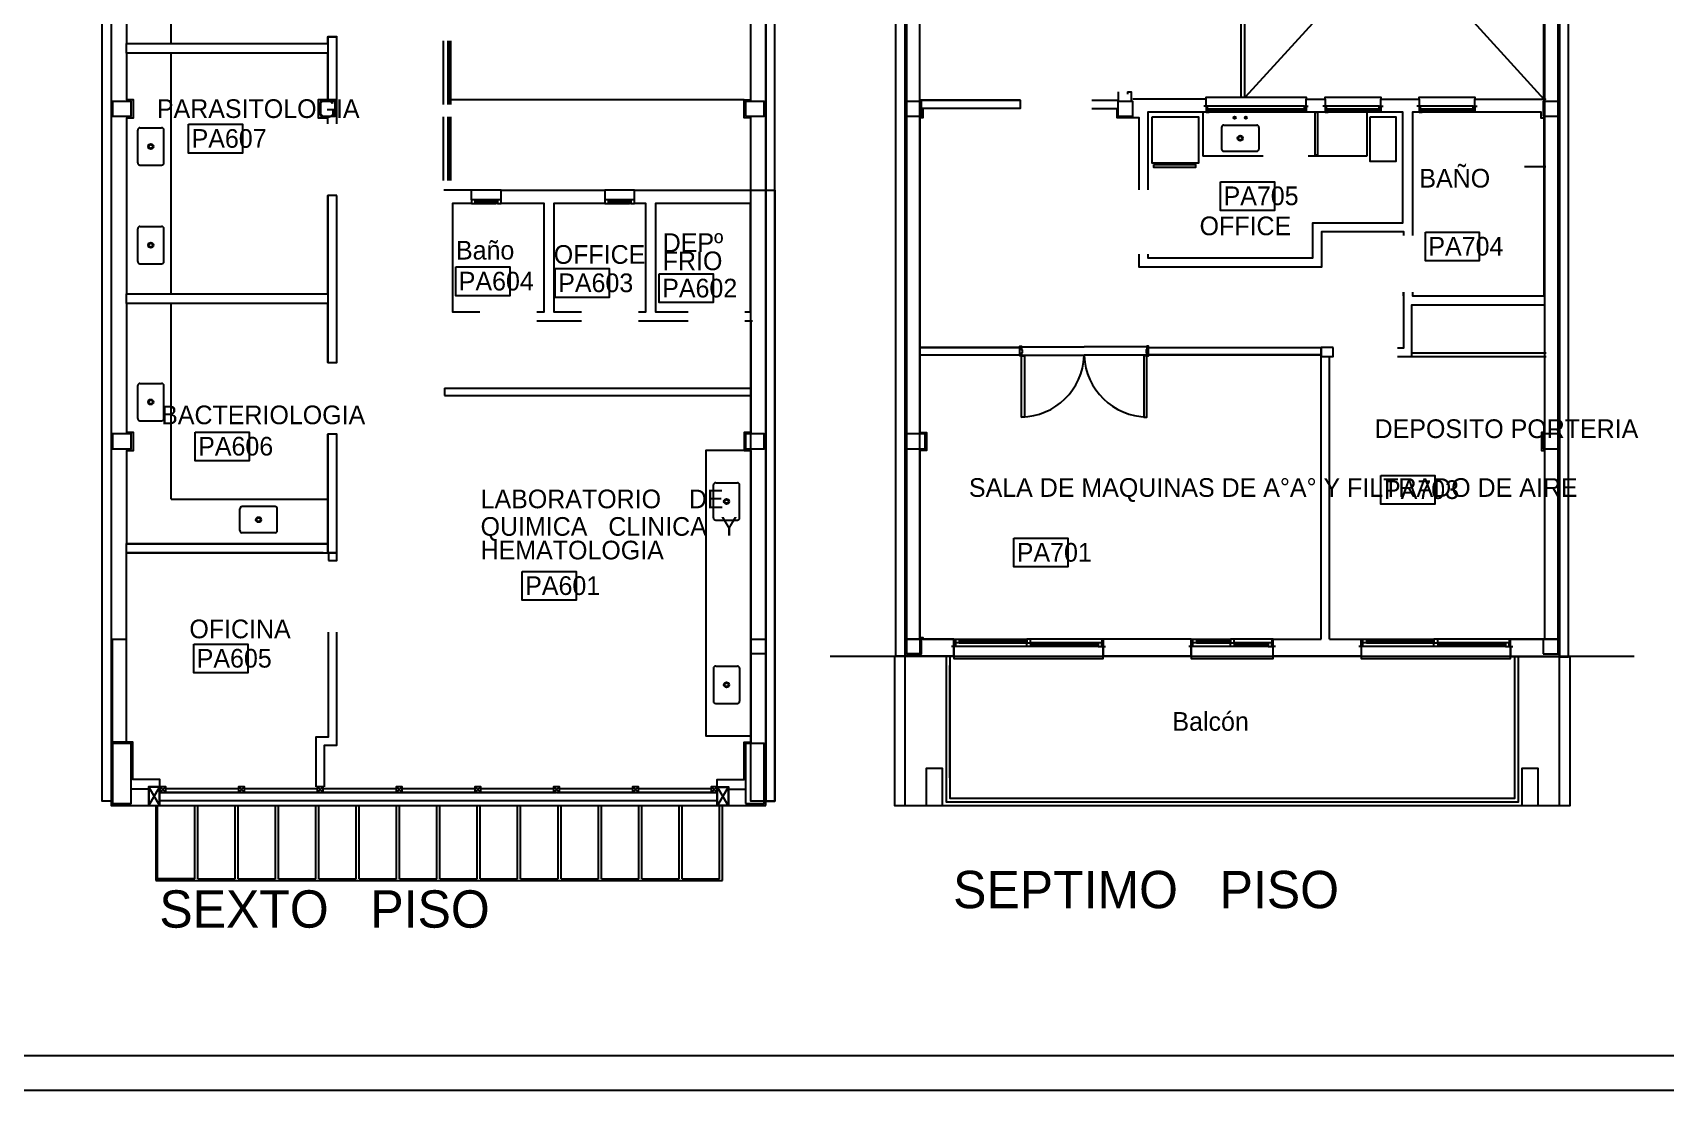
# Model space of a CAD drawing. Header units: millimetres. Extents: x 1473.7 to 1568.7, y 1808.4 to 1881.8.
# Drawn here: x 1499.69 to 1521.54, y 1808.36 to 1822.52 of the extents above; entities that cross this region are included whole.
import ezdxf

# ---------------------------------------------------------------- set-up
doc = ezdxf.new("R2010")
doc.units = ezdxf.units.MM
doc.layers.get('0').update_dxf_attribs({"linetype": 'CONTINUOUS'})
doc.layers.get('Defpoints').update_dxf_attribs({"linetype": 'CONTINUOUS'})
for name, color, linetype in [('0-OBSERVACIONES', 6, 'CONTINUOUS'), ('0000-TEXTO', 7, 'CONTINUOUS'), ('000000-TEXTO', 7, 'CONTINUOUS'), ('10-CARP-HOJA-PUER', 4, 'CONTINUOUS'), ('10-CARP-MARC', 2, 'CONTINUOUS'), ('10-CARP-SLIA', 14, 'CONTINUOUS'), ('AR - CARPINTERIA 1', 1, 'CONTINUOUS'), ('AR - CURTAIN WALL', 1, 'CONTINUOUS'), ('AR - EQUIPA FIJO', 9, 'CONTINUOUS'), ('AR - INST. SANITARIA', 2, 'CONTINUOUS'), ('AR - LADRILLO VISTO', 3, 'CONTINUOUS'), ('AR - PROYECCION 1', 2, 'CONTINUOUS'), ('AR - PROYECCION 2', 1, 'CONTINUOUS'), ('AR - REVESTIMIENTO', 21, 'CONTINUOUS'), ('AR - REVOQUE', 8, 'CONTINUOUS'), ('AR - VISTA 1', 8, 'CONTINUOUS'), ('ES - LINEA OFICIAL', 6, 'CONTINUOUS'), ('ES-COLUMNAS', 5, 'CONTINUOUS'), ('ES-TABIQUES', 5, 'CONTINUOUS'), ('ESTRUCTURA', 3, 'CONTINUOUS'), ('MURO', 7, 'CONTINUOUS'), ('Proyeccion', 1, 'CONTINUOUS'), ('TEXTO', 7, 'CONTINUOUS')]:
    doc.layers.add(name, color=color, linetype=linetype)

msp = doc.modelspace()

# ---------------------------------------------------------------- linework, layer by layer
at = {"color": 252}
for p, q in [((1514.681633, 1812.168838), (1515.181633, 1812.168838)), ((1515.221633, 1812.168838), (1515.721633, 1812.168838)), ((1515.761633, 1812.168838), (1516.261633, 1812.168838))]:
    msp.add_line(p, q, dxfattribs=at)
at = {"color": 2}
msp.add_lwpolyline([(1516.931633, 1817.81731), (1516.931633, 1818.302245)], dxfattribs=at)
for points in [[(1517.091633, 1818.302245), (1516.931633, 1818.302245), (1516.931633, 1818.182245), (1517.091633, 1818.182245)], [(1514.016633, 1814.168838), (1515.191635, 1814.168838), (1515.191635, 1814.398837), (1514.016633, 1814.398837)]]:
    msp.add_lwpolyline(points, close=True, dxfattribs=at)
at = {"linetype": 'CONTINUOUS'}
msp.add_lwpolyline([(1511.581635, 1814.378837), (1511.581635, 1814.398837), (1511.541633, 1814.398837)], dxfattribs=at)
at = {"layer": '0-OBSERVACIONES'}
for points in [[(1519.921635, 1814.398837), (1520.101633, 1814.398837), (1520.101633, 1837.728838), (1519.921635, 1837.728838)], [(1511.381635, 1814.398837), (1511.561633, 1814.398837), (1511.561633, 1825.983771), (1511.381635, 1825.983771)], [(1503.639942, 1822.24124), (1500.944942, 1822.24124), (1500.944942, 1822.37124), (1503.639942, 1822.37124)], [(1503.639942, 1821.621385), (1503.759942, 1821.621385), (1503.759942, 1822.46124), (1503.639942, 1822.46124)], [(1511.561633, 1821.611385), (1512.904802, 1821.611385), (1512.904802, 1821.501385), (1511.561633, 1821.501385)], [(1509.619942, 1812.228837), (1509.299942, 1812.228837), (1509.299942, 1820.408838), (1509.619942, 1820.408838)], [(1503.759942, 1820.336385), (1503.639942, 1820.336385), (1503.639942, 1818.10124), (1503.759942, 1818.10124)], [(1500.944942, 1819.02124), (1503.639942, 1819.02124), (1503.639942, 1818.89124), (1500.944942, 1818.89124)], [(1512.900792, 1818.302245), (1511.561633, 1818.302245), (1511.561633, 1818.202245), (1512.900792, 1818.202245)], [(1514.620792, 1818.302245), (1516.931633, 1818.302245), (1516.931633, 1818.202245), (1514.620792, 1818.202245)], [(1503.639942, 1815.55124), (1503.759942, 1815.55124), (1503.759942, 1817.14124), (1503.639942, 1817.14124)], [(1500.939942, 1815.55124), (1503.639942, 1815.55124), (1503.639942, 1815.67124), (1500.939942, 1815.67124)], [(1503.649942, 1815.45124), (1503.759942, 1815.45124), (1503.759942, 1815.552617), (1503.649942, 1815.552617)], [(1500.760077, 1814.399196), (1500.939942, 1814.399196), (1500.939942, 1813.018837), (1500.760077, 1813.018837)], [(1511.561633, 1814.168837), (1512.016633, 1814.168837), (1512.016633, 1814.398837), (1511.561633, 1814.398837)], [(1519.466636, 1814.398837), (1520.121633, 1814.398837), (1520.121633, 1814.161449), (1519.466636, 1814.161449)], [(1511.361633, 1814.168837), (1511.561633, 1814.168837), (1511.561633, 1814.198837), (1511.361633, 1814.198837)]]:
    msp.add_lwpolyline(points, close=True, dxfattribs=at)
for points in [[(1503.629942, 1822.46124), (1503.769942, 1822.46124)], [(1509.219126, 1820.408838), (1509.619942, 1820.408838)], [(1511.561633, 1818.302245), (1512.920792, 1818.302245)], [(1511.561633, 1818.202245), (1512.920792, 1818.202245)], [(1512.900792, 1818.200443), (1512.900792, 1818.320443)], [(1514.600792, 1818.302245), (1516.931633, 1818.302245)], [(1514.600792, 1818.202245), (1516.931633, 1818.202245)], [(1514.620792, 1818.190443), (1514.620792, 1818.302245)]]:
    msp.add_lwpolyline(points, dxfattribs=at)
at = {"layer": '10-CARP-HOJA-PUER', "linetype": 'CONTINUOUS'}
for points in [[(1514.491633, 1819.552585), (1514.491633, 1819.382585), (1516.941633, 1819.382585), (1516.941633, 1819.852245), (1518.033754, 1819.852245), (1518.033754, 1819.802245)], [(1512.920792, 1818.190443), (1512.960792, 1818.190443), (1512.960792, 1817.370443), (1512.920792, 1817.370443), (1512.920792, 1818.190443)], [(1514.600792, 1818.190443), (1514.560792, 1818.190443), (1514.560792, 1817.370443), (1514.600792, 1817.370443), (1514.600792, 1818.190443)]]:
    msp.add_lwpolyline(points, dxfattribs=at)
at = {"layer": '10-CARP-MARC', "linetype": 'CONTINUOUS'}
for points in [[(1512.900792, 1818.310443), (1512.900792, 1818.320443), (1512.920792, 1818.320443), (1512.920792, 1818.270443), (1512.930792, 1818.270443), (1512.930792, 1818.230443), (1512.920792, 1818.230443), (1512.920792, 1818.190443), (1512.900792, 1818.190443), (1512.900792, 1818.200443)], [(1514.620792, 1818.310443), (1514.620792, 1818.320443), (1514.600792, 1818.320443), (1514.600792, 1818.270443), (1514.590792, 1818.270443), (1514.590792, 1818.230443), (1514.600792, 1818.230443), (1514.600792, 1818.190443), (1514.620792, 1818.190443), (1514.620792, 1818.200443)]]:
    msp.add_lwpolyline(points, dxfattribs=at)
at = {"layer": '10-CARP-SLIA', "linetype": 'CONTINUOUS'}
for p, q in [((1512.900792, 1818.310443), (1513.760792, 1818.310443)), ((1512.900792, 1818.200443), (1513.760792, 1818.200443)), ((1514.620792, 1818.310443), (1513.760792, 1818.310443)), ((1514.620792, 1818.200443), (1513.760792, 1818.200443))]:
    msp.add_line(p, q, dxfattribs=at)
for centre, start, end in [((1512.906226, 1818.225608), 270.97581, 357.643635), ((1514.615357, 1818.225608), 182.356365, 269.02419)]:
    msp.add_arc(centre, 0.855289, start, end, dxfattribs=at)
at = {"layer": 'AR - CARPINTERIA 1', "linetype": 'CONTINUOUS'}
for points in [[(1515.392995, 1821.451385), (1515.412995, 1821.451385), (1515.412995, 1821.531385), (1515.392995, 1821.531385)], [(1515.412995, 1821.451385), (1515.432995, 1821.451385), (1515.432995, 1821.491385), (1515.412995, 1821.491385)], [(1516.709568, 1821.451385), (1516.689568, 1821.451385), (1516.689568, 1821.491385), (1516.709568, 1821.491385)], [(1516.729568, 1821.451385), (1516.709568, 1821.451385), (1516.709568, 1821.531385), (1516.729568, 1821.531385)], [(1516.984519, 1821.451385), (1517.004519, 1821.451385), (1517.004519, 1821.531385), (1516.984519, 1821.531385)], [(1517.004519, 1821.451385), (1517.024519, 1821.451385), (1517.024519, 1821.491385), (1517.004519, 1821.491385)], [(1517.709814, 1821.451385), (1517.689814, 1821.451385), (1517.689814, 1821.491385), (1517.709814, 1821.491385)], [(1517.729814, 1821.451385), (1517.709814, 1821.451385), (1517.709814, 1821.531385), (1517.729814, 1821.531385)], [(1518.242215, 1821.451385), (1518.262215, 1821.451385), (1518.262215, 1821.531385), (1518.242215, 1821.531385)], [(1518.262215, 1821.451385), (1518.282215, 1821.451385), (1518.282215, 1821.491385), (1518.262215, 1821.491385)], [(1518.96751, 1821.451385), (1518.94751, 1821.451385), (1518.94751, 1821.491385), (1518.96751, 1821.491385)], [(1518.98751, 1821.451385), (1518.96751, 1821.451385), (1518.96751, 1821.531385), (1518.98751, 1821.531385)], [(1505.559942, 1820.228838), (1505.609942, 1820.228838), (1505.609942, 1820.278838), (1505.559942, 1820.278838)], [(1505.609942, 1820.228838), (1505.629942, 1820.228838), (1505.629942, 1820.268838), (1505.609942, 1820.268838)], [(1505.909942, 1820.228838), (1505.889942, 1820.228838), (1505.889942, 1820.268838), (1505.909942, 1820.268838)], [(1505.909942, 1820.228838), (1505.959942, 1820.228838), (1505.959942, 1820.278838), (1505.909942, 1820.278838)], [(1507.344942, 1820.228838), (1507.394942, 1820.228838), (1507.394942, 1820.278838), (1507.344942, 1820.278838)], [(1507.394942, 1820.228838), (1507.414942, 1820.228838), (1507.414942, 1820.268838), (1507.394942, 1820.268838)], [(1507.694942, 1820.228838), (1507.674942, 1820.228838), (1507.674942, 1820.268838), (1507.694942, 1820.268838)], [(1507.694942, 1820.228838), (1507.744942, 1820.228838), (1507.744942, 1820.278838), (1507.694942, 1820.278838)], [(1512.016633, 1814.398837), (1512.036633, 1814.398837), (1512.036633, 1814.298837), (1512.016633, 1814.298837)], [(1512.036633, 1814.398837), (1512.086633, 1814.398837), (1512.086633, 1814.348837), (1512.036633, 1814.348837)], [(1513.041633, 1814.398837), (1512.991633, 1814.398837), (1512.991633, 1814.348837), (1513.041633, 1814.348837)], [(1512.991633, 1814.348837), (1513.041633, 1814.348837), (1513.041633, 1814.298837), (1512.991633, 1814.298837)], [(1513.996633, 1814.348837), (1513.946633, 1814.348837), (1513.946633, 1814.298837), (1513.996633, 1814.298837)], [(1514.016633, 1814.398837), (1513.996633, 1814.398837), (1513.996633, 1814.298837), (1514.016633, 1814.298837)], [(1515.191635, 1814.398837), (1515.211635, 1814.398837), (1515.211635, 1814.298837), (1515.191635, 1814.298837)], [(1515.211635, 1814.398837), (1515.261635, 1814.398837), (1515.261635, 1814.348837), (1515.211635, 1814.348837)], [(1515.766635, 1814.398837), (1515.716635, 1814.398837), (1515.716635, 1814.348837), (1515.766635, 1814.348837)], [(1515.716635, 1814.348837), (1515.766635, 1814.348837), (1515.766635, 1814.298837), (1515.716635, 1814.298837)], [(1516.271635, 1814.348837), (1516.221635, 1814.348837), (1516.221635, 1814.298837), (1516.271635, 1814.298837)], [(1516.291635, 1814.398837), (1516.271635, 1814.398837), (1516.271635, 1814.298837), (1516.291635, 1814.298837)], [(1517.466636, 1814.398837), (1517.486636, 1814.398837), (1517.486636, 1814.298837), (1517.466636, 1814.298837)], [(1517.486636, 1814.398837), (1517.536636, 1814.398837), (1517.536636, 1814.348837), (1517.486636, 1814.348837)], [(1518.491636, 1814.398837), (1518.441636, 1814.398837), (1518.441636, 1814.348837), (1518.491636, 1814.348837)], [(1518.441636, 1814.348837), (1518.491636, 1814.348837), (1518.491636, 1814.298837), (1518.441636, 1814.298837)], [(1519.446636, 1814.348837), (1519.396636, 1814.348837), (1519.396636, 1814.298837), (1519.446636, 1814.298837)], [(1519.466636, 1814.398837), (1519.446636, 1814.398837), (1519.446636, 1814.298837), (1519.466636, 1814.298837)]]:
    msp.add_lwpolyline(points, close=True, dxfattribs=at)
for points in [[(1516.709568, 1821.531385), (1515.412995, 1821.531385)], [(1516.689568, 1821.491385), (1515.432995, 1821.491385)], [(1516.689568, 1821.471385), (1515.432995, 1821.471385)], [(1516.689568, 1821.451385), (1515.432995, 1821.451385)], [(1517.709814, 1821.531385), (1517.004519, 1821.531385)], [(1517.689814, 1821.491385), (1517.024519, 1821.491385)], [(1517.689814, 1821.471385), (1517.024519, 1821.471385)], [(1517.689814, 1821.451385), (1517.024519, 1821.451385)], [(1518.96751, 1821.531385), (1518.262215, 1821.531385)], [(1518.94751, 1821.491385), (1518.282215, 1821.491385)], [(1518.94751, 1821.471385), (1518.282215, 1821.471385)], [(1518.94751, 1821.451385), (1518.282215, 1821.451385)], [(1505.909942, 1820.278838), (1505.609942, 1820.278838)], [(1505.629942, 1820.268838), (1505.889942, 1820.268838)], [(1505.629942, 1820.248838), (1505.889942, 1820.248838)], [(1505.629942, 1820.228838), (1505.889942, 1820.228838)], [(1507.694942, 1820.278838), (1507.394942, 1820.278838)], [(1507.414942, 1820.268838), (1507.674942, 1820.268838)], [(1507.414942, 1820.248838), (1507.674942, 1820.248838)], [(1507.414942, 1820.228838), (1507.674942, 1820.228838)], [(1518.143754, 1818.232245), (1519.941633, 1818.232245)], [(1518.143754, 1818.182245), (1519.941633, 1818.182245)], [(1512.991633, 1814.298837), (1512.036633, 1814.298837)], [(1512.086633, 1814.398837), (1512.991633, 1814.398837)], [(1512.086633, 1814.373837), (1512.991633, 1814.373837)], [(1512.086633, 1814.348837), (1512.991633, 1814.348837)], [(1513.996633, 1814.398837), (1513.041633, 1814.398837)], [(1513.946633, 1814.348837), (1513.041633, 1814.348837)], [(1513.946633, 1814.323837), (1513.041633, 1814.323837)], [(1513.946633, 1814.298837), (1513.041633, 1814.298837)], [(1515.716635, 1814.298837), (1515.211635, 1814.298837)], [(1515.261635, 1814.398837), (1515.716635, 1814.398837)], [(1515.261635, 1814.373837), (1515.716635, 1814.373837)], [(1515.261635, 1814.348837), (1515.716635, 1814.348837)], [(1516.271635, 1814.398837), (1515.766635, 1814.398837)], [(1516.221635, 1814.348837), (1515.766635, 1814.348837)], [(1516.221635, 1814.323837), (1515.766635, 1814.323837)], [(1516.221635, 1814.298837), (1515.766635, 1814.298837)], [(1518.441636, 1814.298837), (1517.486636, 1814.298837)], [(1517.536636, 1814.398837), (1518.441636, 1814.398837)], [(1517.536636, 1814.373837), (1518.441636, 1814.373837)], [(1517.536636, 1814.348837), (1518.441636, 1814.348837)], [(1519.446636, 1814.398837), (1518.491636, 1814.398837)], [(1519.396636, 1814.348837), (1518.491636, 1814.348837)], [(1519.396636, 1814.323837), (1518.491636, 1814.323837)], [(1519.396636, 1814.298837), (1518.491636, 1814.298837)]]:
    msp.add_lwpolyline(points, dxfattribs=at)
at = {"layer": 'AR - CURTAIN WALL'}
for points in [[(1505.180893, 1822.407936), (1505.180893, 1821.552812)], [(1505.244053, 1822.407936), (1505.244053, 1821.552812)], [(1505.248124, 1822.407936), (1505.248124, 1821.552812)], [(1505.256019, 1822.407936), (1505.256019, 1821.552812)], [(1505.26009, 1822.407936), (1505.26009, 1821.552812)], [(1505.279828, 1822.407936), (1505.279828, 1821.552812)], [(1505.180893, 1821.389983), (1505.180893, 1820.534859)], [(1505.244053, 1821.389983), (1505.244053, 1820.534859)], [(1505.248124, 1821.389983), (1505.248124, 1820.534859)], [(1505.256019, 1821.389983), (1505.256019, 1820.534859)], [(1505.26009, 1821.389983), (1505.26009, 1820.534859)], [(1505.279828, 1821.389983), (1505.279828, 1820.534859)], [(1501.243941, 1812.172837), (1501.385941, 1812.414837)], [(1501.243941, 1812.414837), (1501.385941, 1812.172837)], [(1501.469942, 1812.348837), (1501.389942, 1812.418837)], [(1501.389942, 1812.348837), (1501.469942, 1812.418837)], [(1502.479228, 1812.348837), (1502.479228, 1812.338837), (1501.399941, 1812.338837), (1501.399941, 1812.348837)], [(1501.399941, 1812.348837), (1508.839941, 1812.348837)], [(1501.469942, 1812.398837), (1502.444228, 1812.398837)], [(1502.524228, 1812.348837), (1502.444228, 1812.418837)], [(1502.444228, 1812.348837), (1502.524228, 1812.418837)], [(1503.533513, 1812.338837), (1502.489228, 1812.338837), (1502.489228, 1812.348837)], [(1502.524228, 1812.398837), (1503.498513, 1812.398837)], [(1503.578513, 1812.348837), (1503.498513, 1812.418837)], [(1503.498513, 1812.348837), (1503.578513, 1812.418837)], [(1503.533513, 1812.348837), (1503.533513, 1812.338837)], [(1504.587799, 1812.338837), (1503.543513, 1812.338837), (1503.543513, 1812.348837)], [(1503.578513, 1812.398837), (1504.552799, 1812.398837)], [(1504.632799, 1812.348837), (1504.552799, 1812.418837)], [(1504.552799, 1812.348837), (1504.632799, 1812.418837)], [(1504.587799, 1812.348837), (1504.587799, 1812.338837)], [(1505.642084, 1812.338837), (1504.597799, 1812.338837), (1504.597799, 1812.348837)], [(1504.632799, 1812.398837), (1505.607084, 1812.398837)], [(1505.687084, 1812.348837), (1505.607084, 1812.418837)], [(1505.607084, 1812.348837), (1505.687084, 1812.418837)], [(1505.642084, 1812.348837), (1505.642084, 1812.338837)], [(1506.69637, 1812.338837), (1505.652084, 1812.338837), (1505.652084, 1812.348837)], [(1505.687084, 1812.398837), (1506.66137, 1812.398837)], [(1506.74137, 1812.348837), (1506.66137, 1812.418837)], [(1506.66137, 1812.348837), (1506.74137, 1812.418837)], [(1506.69637, 1812.348837), (1506.69637, 1812.338837)], [(1507.750656, 1812.338837), (1506.70637, 1812.338837), (1506.70637, 1812.348837)], [(1506.74137, 1812.398837), (1507.715656, 1812.398837)], [(1507.795656, 1812.348837), (1507.715656, 1812.418837)], [(1507.715656, 1812.348837), (1507.795656, 1812.418837)], [(1507.750656, 1812.348837), (1507.750656, 1812.338837)], [(1508.839941, 1812.348837), (1508.839941, 1812.338837), (1507.760656, 1812.338837), (1507.760656, 1812.348837)], [(1507.795656, 1812.398837), (1508.769941, 1812.398837)], [(1508.849941, 1812.348837), (1508.769941, 1812.418837)], [(1508.769941, 1812.348837), (1508.849941, 1812.418837)], [(1508.995941, 1812.172837), (1508.853941, 1812.414837)], [(1508.995941, 1812.414837), (1508.853941, 1812.172837)], [(1501.389941, 1812.238837), (1508.849941, 1812.238837)]]:
    msp.add_lwpolyline(points, dxfattribs=at)
for points in [[(1501.239941, 1812.168837), (1501.389941, 1812.168837), (1501.389941, 1812.418837), (1501.239941, 1812.418837)], [(1501.243941, 1812.172837), (1501.385941, 1812.172837), (1501.385941, 1812.414837), (1501.243941, 1812.414837)], [(1501.389942, 1812.348837), (1501.469942, 1812.348837), (1501.469942, 1812.418837), (1501.389942, 1812.418837)], [(1502.444228, 1812.348837), (1502.524228, 1812.348837), (1502.524228, 1812.418837), (1502.444228, 1812.418837)], [(1503.498513, 1812.348837), (1503.578513, 1812.348837), (1503.578513, 1812.418837), (1503.498513, 1812.418837)], [(1504.552799, 1812.348837), (1504.632799, 1812.348837), (1504.632799, 1812.418837), (1504.552799, 1812.418837)], [(1505.607084, 1812.348837), (1505.687084, 1812.348837), (1505.687084, 1812.418837), (1505.607084, 1812.418837)], [(1506.66137, 1812.348837), (1506.74137, 1812.348837), (1506.74137, 1812.418837), (1506.66137, 1812.418837)], [(1507.715656, 1812.348837), (1507.795656, 1812.348837), (1507.795656, 1812.418837), (1507.715656, 1812.418837)], [(1508.769941, 1812.348837), (1508.849941, 1812.348837), (1508.849941, 1812.418837), (1508.769941, 1812.418837)], [(1508.999941, 1812.168837), (1508.849941, 1812.168837), (1508.849941, 1812.418837), (1508.999941, 1812.418837)], [(1508.995941, 1812.172837), (1508.853941, 1812.172837), (1508.853941, 1812.414837), (1508.995941, 1812.414837)]]:
    msp.add_lwpolyline(points, close=True, dxfattribs=at)
at = {"layer": 'AR - EQUIPA FIJO'}
for p, q in [((1515.347206, 1821.463133), (1515.347206, 1820.864545)), ((1517.540961, 1821.467507), (1517.540961, 1820.864545)), ((1515.59918, 1821.248152), (1515.59918, 1820.958152)), ((1515.62918, 1821.278152), (1516.06918, 1821.278152)), ((1516.09918, 1821.248152), (1516.09918, 1820.958152)), ((1516.15575, 1820.864545), (1515.347206, 1820.864545)), ((1515.62918, 1820.928152), (1516.06918, 1820.928152)), ((1517.540961, 1820.864545), (1516.75575, 1820.864545))]:
    msp.add_line(p, q, dxfattribs=at)
for points in [[(1516.853226, 1821.451385), (1516.881304, 1821.451385), (1516.881304, 1820.876454), (1516.853226, 1820.876454)], [(1514.670377, 1821.386996), (1515.288386, 1821.386996), (1515.288386, 1820.769672), (1514.670377, 1820.769672)], [(1517.588775, 1821.386996), (1517.932121, 1821.386996), (1517.932121, 1820.792535), (1517.588775, 1820.792535)], [(1514.694776, 1820.750192), (1515.250875, 1820.750192), (1515.250875, 1820.710826), (1514.694776, 1820.710826)]]:
    msp.add_lwpolyline(points, close=True, dxfattribs=at)
at = {"layer": 'AR - EQUIPA FIJO', "color": 30}
for centre, radius in [((1515.77418, 1821.378253), 0.015), ((1515.92418, 1821.378253), 0.015), ((1515.84918, 1821.103152), 0.035), ((1515.84918, 1821.103152), 0.025)]:
    msp.add_circle(centre, radius, dxfattribs=at)
at = {"layer": 'AR - EQUIPA FIJO'}
for centre, start, end in [((1515.62918, 1821.248152), 90, 180), ((1516.06918, 1821.248152), 0, 90), ((1515.62918, 1820.958152), 180, 270), ((1516.06918, 1820.958152), 270, 0)]:
    msp.add_arc(centre, 0.03, start, end, dxfattribs=at)
at = {"layer": 'AR - INST. SANITARIA', "color": 2}
for p, q in [((1501.125567, 1821.242122), (1501.415567, 1821.242122)), ((1501.095567, 1820.772122), (1501.095567, 1821.212122)), ((1501.445567, 1820.772122), (1501.445567, 1821.212122)), ((1501.125567, 1820.742122), (1501.415567, 1820.742122)), ((1501.125567, 1819.92124), (1501.415567, 1819.92124)), ((1501.095567, 1819.45124), (1501.095567, 1819.89124)), ((1501.445567, 1819.45124), (1501.445567, 1819.89124)), ((1501.125567, 1819.42124), (1501.415567, 1819.42124)), ((1501.095567, 1817.351375), (1501.095567, 1817.791375)), ((1501.125567, 1817.821375), (1501.415567, 1817.821375)), ((1501.445567, 1817.351375), (1501.445567, 1817.791375)), ((1501.125567, 1817.321375), (1501.415567, 1817.321375)), ((1502.46273, 1815.85124), (1502.46273, 1816.14124)), ((1502.93273, 1816.17124), (1502.49273, 1816.17124)), ((1502.96273, 1815.85124), (1502.96273, 1816.14124)), ((1502.93273, 1815.82124), (1502.49273, 1815.82124))]:
    msp.add_line(p, q, dxfattribs=at)
at = {"layer": 'AR - INST. SANITARIA'}
for p, q in [((1508.799942, 1816.021068), (1508.799942, 1816.461068)), ((1508.829942, 1816.491068), (1509.119942, 1816.491068)), ((1509.149942, 1816.021068), (1509.149942, 1816.461068)), ((1508.829942, 1815.991068), (1509.119942, 1815.991068)), ((1508.829942, 1814.037031), (1509.119942, 1814.037031)), ((1508.799942, 1814.007031), (1508.799942, 1813.567031)), ((1509.149942, 1814.007031), (1509.149942, 1813.567031)), ((1508.829942, 1813.537031), (1509.119942, 1813.537031))]:
    msp.add_line(p, q, dxfattribs=at)
at = {"layer": 'AR - INST. SANITARIA', "color": 2}
for points in [[(1501.544942, 1822.37124), (1501.544942, 1824.433771)], [(1501.544942, 1819.02124), (1501.544942, 1822.24124)], [(1501.544942, 1816.27124), (1501.544942, 1818.89124)], [(1501.544942, 1816.27124), (1503.639942, 1816.27124)]]:
    msp.add_lwpolyline(points, dxfattribs=at)
at = {"layer": 'AR - INST. SANITARIA', "linetype": 'CONTINUOUS'}
msp.add_lwpolyline([(1519.653754, 1820.726385), (1519.936633, 1820.726385)], dxfattribs=at)
at = {"layer": 'AR - INST. SANITARIA'}
msp.add_lwpolyline([(1509.299942, 1816.923838), (1508.699942, 1816.923838), (1508.699942, 1813.104261), (1509.299942, 1813.104261)], dxfattribs=at)
at = {"layer": 'AR - INST. SANITARIA', "color": 2}
for centre, radius in [((1501.270567, 1820.992122), 0.035), ((1501.270567, 1820.992122), 0.025), ((1501.270567, 1819.67124), 0.035), ((1501.270567, 1819.67124), 0.025), ((1501.270567, 1817.571375), 0.035), ((1501.270567, 1817.571375), 0.025), ((1502.71273, 1815.99624), 0.035), ((1502.71273, 1815.99624), 0.025)]:
    msp.add_circle(centre, radius, dxfattribs=at)
at = {"layer": 'AR - INST. SANITARIA'}
for centre, radius in [((1508.974942, 1816.241068), 0.035), ((1508.974942, 1816.241068), 0.025), ((1508.974942, 1813.787031), 0.035), ((1508.974942, 1813.787031), 0.025)]:
    msp.add_circle(centre, radius, dxfattribs=at)
at = {"layer": 'AR - INST. SANITARIA', "color": 2}
for centre, start, end in [((1501.125567, 1821.212122), 90, 180), ((1501.415567, 1821.212122), 0, 90), ((1501.125567, 1820.772122), 180, 270), ((1501.415567, 1820.772122), 270, 0), ((1501.125567, 1819.89124), 90, 180), ((1501.415567, 1819.89124), 0, 90), ((1501.125567, 1819.45124), 180, 270), ((1501.415567, 1819.45124), 270, 0), ((1501.125567, 1817.791375), 90, 180), ((1501.415567, 1817.791375), 0, 90), ((1501.125567, 1817.351375), 180, 270), ((1501.415567, 1817.351375), 270, 0), ((1502.49273, 1816.14124), 90, 180), ((1502.93273, 1816.14124), 0, 90), ((1502.49273, 1815.85124), 180, 270), ((1502.93273, 1815.85124), 270, 0)]:
    msp.add_arc(centre, 0.03, start, end, dxfattribs=at)
at = {"layer": 'AR - INST. SANITARIA'}
for centre, start, end in [((1508.829942, 1816.461068), 90, 180), ((1509.119942, 1816.461068), 0, 90), ((1508.829942, 1816.021068), 180, 270), ((1509.119942, 1816.021068), 270, 0), ((1508.829942, 1814.007031), 90, 180), ((1509.119942, 1814.007031), 0, 90), ((1508.829942, 1813.567031), 180, 270), ((1509.119942, 1813.567031), 270, 0)]:
    msp.add_arc(centre, 0.03, start, end, dxfattribs=at)
at = {"layer": 'AR - LADRILLO VISTO', "linetype": 'CONTINUOUS'}
for points in [[(1500.969942, 1838.438838), (1500.739942, 1838.438838), (1500.739942, 1812.228837), (1500.739942, 1812.228837), (1500.739942, 1812.228837), (1500.619942, 1812.228837), (1500.619942, 1838.498838), (1501.029942, 1838.498838), (1501.029942, 1838.298838), (1500.969942, 1838.298838), (1500.969942, 1838.438838)], [(1509.499942, 1838.438838), (1509.499942, 1812.228837), (1509.499942, 1812.228837), (1509.499942, 1812.228837), (1509.619942, 1812.228837), (1509.619942, 1838.498838), (1509.159942, 1838.498838), (1509.159942, 1838.318836), (1509.219942, 1838.318836), (1509.219942, 1838.438838), (1509.499942, 1838.438838)], [(1511.591633, 1838.438838), (1511.361633, 1838.438838), (1511.361633, 1814.168838), (1511.361633, 1814.168838), (1511.361633, 1814.168838), (1511.241633, 1814.168838), (1511.241633, 1838.498838), (1511.651633, 1838.498838), (1511.651633, 1838.298838), (1511.591633, 1838.298838), (1511.591633, 1838.438838)], [(1520.121633, 1838.438838), (1520.121633, 1814.161449), (1520.121633, 1814.161449), (1520.121633, 1814.161449), (1520.241633, 1814.161449), (1520.241633, 1838.498838), (1519.781633, 1838.498838), (1519.781633, 1838.318836), (1519.841633, 1838.318836), (1519.841633, 1838.438838), (1520.121633, 1838.438838)]]:
    msp.add_lwpolyline(points, dxfattribs=at)
at = {"layer": 'AR - PROYECCION 1'}
msp.add_lwpolyline([(1509.209942, 1821.616385), (1505.280051, 1821.616385)], dxfattribs=at)
at = {"layer": 'AR - PROYECCION 2'}
for p, q in [((1511.961633, 1814.04288), (1511.961633, 1812.54288)), ((1511.961633, 1812.54288), (1511.961633, 1814.04288)), ((1501.339942, 1812.168838), (1501.339942, 1811.168838)), ((1501.359942, 1811.168838), (1501.359942, 1812.168838)), ((1501.859942, 1811.188838), (1501.859942, 1812.168838)), ((1501.899942, 1811.188838), (1501.899942, 1812.168838)), ((1502.399942, 1811.188838), (1502.399942, 1812.168838)), ((1502.439942, 1811.188838), (1502.439942, 1812.168838)), ((1502.939942, 1811.188838), (1502.939942, 1812.168838)), ((1502.979942, 1811.188838), (1502.979942, 1812.168838)), ((1503.479942, 1811.188838), (1503.479942, 1812.168838)), ((1503.519942, 1811.188838), (1503.519942, 1812.168838)), ((1504.019942, 1811.188838), (1504.019942, 1812.168838)), ((1504.019942, 1811.188838), (1504.019942, 1812.168838)), ((1504.059942, 1811.188838), (1504.059942, 1812.168838)), ((1504.059942, 1811.188838), (1504.059942, 1812.168838)), ((1504.559942, 1811.188838), (1504.559942, 1812.168838)), ((1504.559942, 1811.188838), (1504.559942, 1812.168838)), ((1504.599942, 1811.188838), (1504.599942, 1812.168838)), ((1505.099942, 1811.188838), (1505.099942, 1812.168838)), ((1505.139942, 1811.188838), (1505.139942, 1812.168838)), ((1505.639942, 1811.188838), (1505.639942, 1812.168838)), ((1505.639942, 1811.188838), (1505.639942, 1812.168838)), ((1505.679942, 1811.188838), (1505.679942, 1812.168838)), ((1505.679942, 1811.188838), (1505.679942, 1812.168838)), ((1506.179942, 1811.188838), (1506.179942, 1812.168838)), ((1506.179942, 1811.188838), (1506.179942, 1812.168838)), ((1506.219942, 1811.188838), (1506.219942, 1812.168838)), ((1506.219942, 1811.188838), (1506.219942, 1812.168838)), ((1506.719942, 1811.188838), (1506.719942, 1812.168838)), ((1506.759942, 1811.188838), (1506.759942, 1812.168838)), ((1507.259942, 1811.188838), (1507.259942, 1812.168838)), ((1507.299942, 1811.188838), (1507.299942, 1812.168838)), ((1507.299942, 1811.188838), (1507.299942, 1812.168838)), ((1507.799942, 1811.188838), (1507.799942, 1812.168838)), ((1507.799942, 1811.188838), (1507.799942, 1812.168838)), ((1507.839942, 1811.188838), (1507.839942, 1812.168838)), ((1507.839942, 1811.188838), (1507.839942, 1812.168838)), ((1507.839942, 1811.188838), (1507.839942, 1812.168838)), ((1508.339942, 1811.188838), (1508.339942, 1812.168838)), ((1508.339942, 1811.188838), (1508.339942, 1812.168838)), ((1508.379942, 1811.188838), (1508.379942, 1812.168838)), ((1508.379942, 1811.188838), (1508.379942, 1812.168838)), ((1508.879942, 1811.188838), (1508.879942, 1812.168838)), ((1508.919942, 1811.168838), (1508.919942, 1812.168838)), ((1501.859942, 1811.188838), (1501.339942, 1811.188838)), ((1501.899942, 1811.188838), (1502.399942, 1811.188838)), ((1502.439942, 1811.188838), (1502.939942, 1811.188838)), ((1502.979942, 1811.188838), (1503.479942, 1811.188838)), ((1503.519942, 1811.188838), (1504.019942, 1811.188838)), ((1504.059942, 1811.188838), (1504.559942, 1811.188838)), ((1504.059942, 1811.188838), (1504.559942, 1811.188838)), ((1504.599942, 1811.188838), (1505.099942, 1811.188838)), ((1505.139942, 1811.188838), (1505.639942, 1811.188838)), ((1505.679942, 1811.188838), (1506.179942, 1811.188838)), ((1505.679942, 1811.188838), (1506.179942, 1811.188838)), ((1506.219942, 1811.188838), (1506.719942, 1811.188838)), ((1506.759942, 1811.188838), (1507.259942, 1811.188838)), ((1507.299942, 1811.188838), (1507.799942, 1811.188838)), ((1507.299942, 1811.188838), (1507.799942, 1811.188838)), ((1507.839942, 1811.188838), (1508.339942, 1811.188838)), ((1507.839942, 1811.188838), (1508.339942, 1811.188838)), ((1508.379942, 1811.188838), (1508.879942, 1811.188838)), ((1501.339942, 1811.168838), (1508.919942, 1811.168838))]:
    msp.add_line(p, q, dxfattribs=at)
at = {"layer": 'AR - REVESTIMIENTO', "linetype": 'CONTINUOUS'}
for points in [[(1503.639942, 1823.42124), (1503.639942, 1824.433771), (1500.944942, 1824.433771), (1500.944942, 1822.37124), (1503.639942, 1822.37124), (1503.639942, 1822.46124)], [(1503.639942, 1821.296385), (1503.639942, 1821.371385), (1503.514942, 1821.371385), (1503.514942, 1821.621385), (1503.639942, 1821.621385), (1503.639942, 1822.24124), (1500.944942, 1822.24124), (1500.944942, 1821.621385), (1501.034942, 1821.621385), (1501.034942, 1821.371385), (1500.944942, 1821.371385), (1500.944942, 1819.02124), (1503.639942, 1819.02124), (1503.639942, 1820.336385)], [(1514.611633, 1819.552585), (1514.611633, 1819.502585), (1516.821633, 1819.502585), (1516.821633, 1819.972245), (1518.023754, 1819.972245), (1518.023754, 1821.451385), (1517.729814, 1821.451385)], [(1515.392995, 1821.451385), (1514.611633, 1821.451385), (1514.611633, 1820.412585)], [(1518.242215, 1821.451385), (1518.153754, 1821.451385), (1518.153754, 1819.802245)], [(1505.559942, 1820.228838), (1505.309942, 1820.228838), (1505.309942, 1818.778838), (1505.674942, 1818.778838)], [(1506.434942, 1818.778838), (1506.534942, 1818.778838), (1506.534942, 1820.228838), (1505.959942, 1820.228838)], [(1507.344942, 1820.228838), (1506.664942, 1820.228838), (1506.664942, 1818.778838), (1507.034942, 1818.778838)], [(1507.794942, 1818.778838), (1507.894942, 1818.778838), (1507.894942, 1820.228838), (1507.744942, 1820.228838)], [(1509.219942, 1818.778838), (1509.294942, 1818.778838), (1509.294942, 1820.228838), (1508.024942, 1820.228838), (1508.024942, 1818.778838), (1508.459942, 1818.778838)], [(1503.639942, 1818.10124), (1503.639942, 1818.89124), (1500.944942, 1818.89124), (1500.944942, 1817.168838), (1501.034942, 1817.168838), (1501.034942, 1816.918838), (1500.944942, 1816.918838), (1500.944942, 1815.67124), (1503.639942, 1815.67124), (1503.639942, 1817.14124)]]:
    msp.add_lwpolyline(points, dxfattribs=at)
at = {"layer": 'AR - REVOQUE', "linetype": 'CONTINUOUS'}
for points in [[(1518.98751, 1821.531385), (1518.98751, 1821.626385), (1519.911633, 1821.626385), (1519.911633, 1825.978771), (1519.871635, 1825.978771), (1519.871635, 1826.033771), (1517.626328, 1826.033771), (1517.626328, 1826.123771)], [(1509.299942, 1820.408838), (1509.299942, 1821.376385), (1509.209942, 1821.376385), (1509.209942, 1821.616385), (1509.299942, 1821.616385), (1509.299942, 1825.978771), (1505.289942, 1825.978771)], [(1511.561633, 1821.611385), (1511.561633, 1825.558771), (1514.141635, 1825.558771), (1514.141635, 1825.463771), (1514.221635, 1825.463771), (1514.221635, 1822.683301)], [(1503.759942, 1821.296385), (1503.759942, 1822.46124)], [(1513.864802, 1821.611385), (1514.221635, 1821.611385), (1514.221635, 1821.723301)], [(1514.341635, 1821.723301), (1514.391635, 1821.723301), (1514.391635, 1821.596385)], [(1514.341635, 1821.723301), (1514.341635, 1821.693301)], [(1512.904802, 1821.611385), (1511.561633, 1821.611385)], [(1512.904802, 1821.501385), (1511.601635, 1821.501385), (1511.601635, 1821.376384), (1511.561633, 1821.376385), (1511.561633, 1817.163837), (1511.651635, 1817.163837), (1511.651635, 1816.923837), (1511.561633, 1816.923837), (1511.561633, 1814.418837), (1511.601635, 1814.418837), (1511.601635, 1814.398837), (1512.016633, 1814.398837)], [(1513.864802, 1821.501385), (1514.196635, 1821.501385), (1514.196635, 1821.381385), (1514.491633, 1821.381385), (1514.491633, 1820.412585)], [(1515.392995, 1821.531385), (1515.392995, 1821.626385), (1514.411635, 1821.626385)], [(1515.392995, 1821.531385), (1515.362995, 1821.531385)], [(1516.729568, 1821.531385), (1516.729568, 1821.626385), (1516.984519, 1821.626385), (1516.984519, 1821.531385)], [(1516.729568, 1821.531385), (1516.759568, 1821.531385)], [(1516.984519, 1821.451385), (1516.729568, 1821.451385)], [(1516.984519, 1821.531385), (1516.954519, 1821.531385)], [(1517.729814, 1821.531385), (1517.729814, 1821.626385), (1518.242215, 1821.626385), (1518.242215, 1821.531385)], [(1517.729814, 1821.531385), (1517.759814, 1821.531385)], [(1518.153754, 1819.042245), (1518.153754, 1818.992245), (1519.916633, 1818.992245), (1519.916633, 1821.371385), (1519.876635, 1821.371385), (1519.876635, 1821.451385), (1518.98751, 1821.451385)], [(1518.242215, 1821.531385), (1518.212215, 1821.531385)], [(1518.98751, 1821.531385), (1519.01751, 1821.531385)], [(1505.559942, 1820.278838), (1505.559942, 1820.408838), (1505.189942, 1820.408838)], [(1505.959942, 1820.278838), (1505.959942, 1820.408838), (1507.344942, 1820.408838), (1507.344942, 1820.278838)], [(1507.744942, 1820.278838), (1507.744942, 1820.408838), (1509.319942, 1820.408838)], [(1503.759942, 1818.10124), (1503.759942, 1820.336385)], [(1518.033754, 1819.042245), (1518.033754, 1818.292245), (1517.951633, 1818.292245)], [(1517.951633, 1818.182245), (1518.143754, 1818.182245), (1518.143754, 1818.872245), (1519.921633, 1818.872245)], [(1519.921633, 1818.872245), (1519.921633, 1817.163838), (1519.881635, 1817.163838), (1519.881635, 1816.923838), (1519.921633, 1816.923838), (1519.921633, 1814.398837)], [(1509.299942, 1818.658838), (1509.299942, 1817.163838), (1509.209942, 1817.163838), (1509.209942, 1816.923838), (1509.299942, 1816.923838), (1509.299942, 1813.018837)], [(1517.041633, 1814.398837), (1517.041633, 1818.182245), (1517.091633, 1818.182245)], [(1503.759942, 1815.45124), (1503.759942, 1817.14124)], [(1500.939942, 1815.55124), (1500.939942, 1813.018837)], [(1500.939942, 1815.55124), (1503.649942, 1815.55124), (1503.649942, 1815.45124)], [(1503.483513, 1812.418837), (1503.483513, 1813.088838), (1503.649942, 1813.088838), (1503.649942, 1814.49124)], [(1503.593513, 1812.418837), (1503.593513, 1812.978838), (1503.759942, 1812.978838), (1503.759942, 1814.49124)], [(1512.016633, 1814.298837), (1512.016633, 1814.168837), (1511.361635, 1814.168837)], [(1512.016633, 1814.298837), (1511.986633, 1814.298837)], [(1515.191635, 1814.298837), (1515.191635, 1814.168837), (1514.016633, 1814.168837), (1514.016633, 1814.298837)], [(1514.016633, 1814.298837), (1514.046633, 1814.298837)], [(1515.191635, 1814.298837), (1515.161635, 1814.298837)], [(1516.291635, 1814.398837), (1516.931633, 1814.398837)], [(1517.466636, 1814.298837), (1517.466636, 1814.168837), (1516.291635, 1814.168837), (1516.291635, 1814.298837)], [(1516.321635, 1814.298837), (1516.291635, 1814.298837)], [(1517.041633, 1814.398837), (1517.466636, 1814.398837)], [(1517.466636, 1814.298837), (1517.436636, 1814.298837)], [(1519.921635, 1814.398837), (1519.466636, 1814.398837)], [(1519.466636, 1814.298837), (1519.466636, 1814.168837), (1520.121635, 1814.168837)], [(1519.466636, 1814.298837), (1519.496636, 1814.298837)], [(1501.389942, 1812.418837), (1501.389942, 1812.518837), (1501.029942, 1812.518837), (1501.029942, 1813.018837), (1500.939942, 1813.018837)], [(1508.849941, 1812.418837), (1508.849941, 1812.518837), (1509.209942, 1812.518837), (1509.209942, 1813.018837), (1509.299942, 1813.018837)], [(1501.239942, 1812.388837), (1501.009942, 1812.388837)], [(1508.999941, 1812.388837), (1509.229942, 1812.388837)]]:
    msp.add_lwpolyline(points, dxfattribs=at)
msp.add_lwpolyline([(1519.931633, 1821.626385), (1519.931635, 1821.626385)], close=True, dxfattribs=at)
at = {"layer": 'AR - VISTA 1', "linetype": 'CONTINUOUS'}
for points in [[(1515.861956, 1821.651385), (1515.861956, 1826.033771)], [(1515.911956, 1821.651385), (1515.911956, 1826.033771)], [(1515.392995, 1821.626385), (1515.392995, 1821.651385), (1516.729568, 1821.651385), (1516.729568, 1821.626385)], [(1516.984519, 1821.626385), (1516.984519, 1821.651385), (1517.729814, 1821.651385), (1517.729814, 1821.626385)], [(1518.242215, 1821.626385), (1518.242215, 1821.651385), (1518.98751, 1821.651385), (1518.98751, 1821.626385)], [(1505.959942, 1820.408838), (1505.559942, 1820.408838)], [(1507.744942, 1820.408838), (1507.344942, 1820.408838)], [(1511.221636, 1814.168838), (1511.221636, 1812.168838), (1511.651636, 1812.168838), (1511.651636, 1812.668838), (1511.861637, 1812.668838), (1511.861637, 1812.668838), (1511.861637, 1812.668838), (1511.861637, 1812.168837), (1519.621632, 1812.168837), (1519.621632, 1812.668838), (1519.621632, 1812.668838), (1519.621632, 1812.668838), (1519.831633, 1812.668838), (1519.831633, 1812.168838), (1520.261633, 1812.168838), (1520.261633, 1814.168838)], [(1511.911637, 1814.168837), (1511.911637, 1812.218837), (1519.571632, 1812.218837), (1519.571632, 1814.168837)], [(1511.961637, 1814.168837), (1511.961637, 1812.268837), (1519.521632, 1812.268837), (1519.521632, 1814.168837)], [(1512.016633, 1814.168837), (1512.016633, 1814.138837), (1514.016633, 1814.138837), (1514.016633, 1814.168837)], [(1515.191635, 1814.168837), (1515.191635, 1814.138837), (1516.291635, 1814.138837), (1516.291635, 1814.168837)], [(1517.466636, 1814.168837), (1517.466636, 1814.138837), (1519.466636, 1814.138837), (1519.466636, 1814.168837)]]:
    msp.add_lwpolyline(points, dxfattribs=at)
at = {"layer": 'Defpoints', "linetype": 'CONTINUOUS'}
for points in [[(1516.931633, 1814.398837), (1516.931633, 1818.182245)], [(1503.578513, 1815.55124), (1500.939942, 1815.55124)]]:
    msp.add_lwpolyline(points, dxfattribs=at)
at = {"layer": 'ES - LINEA OFICIAL'}
for points in [[(1509.499942, 1812.168838), (1509.499942, 1843.498838), (1500.739942, 1843.498838), (1500.739942, 1812.168838), (1509.499942, 1812.168838)], [(1520.121635, 1812.168837), (1520.121635, 1843.498837), (1511.361635, 1843.498837), (1511.361635, 1812.168837), (1520.121635, 1812.168837)], [(1510.361633, 1814.168838), (1521.121633, 1814.168838)]]:
    msp.add_lwpolyline(points, dxfattribs=at)
at = {"layer": 'ES-COLUMNAS', "linetype": 'CONTINUOUS'}
for points in [[(1500.759942, 1821.396385), (1501.009942, 1821.396385), (1501.009942, 1821.596385), (1500.759942, 1821.596385)], [(1503.539942, 1821.396385), (1503.739942, 1821.396385), (1503.739942, 1821.596385), (1503.539942, 1821.596385)], [(1509.229942, 1821.396385), (1509.479942, 1821.396385), (1509.479942, 1821.596385), (1509.229942, 1821.596385)], [(1511.381635, 1821.396385), (1511.581635, 1821.396385), (1511.581635, 1821.596385), (1511.381635, 1821.596385)], [(1514.211635, 1821.396385), (1514.411635, 1821.396385), (1514.411635, 1821.596385), (1514.211635, 1821.596385)], [(1519.901635, 1821.396385), (1520.101635, 1821.396385), (1520.101635, 1821.596385), (1519.901635, 1821.596385)], [(1500.759942, 1816.943838), (1501.009942, 1816.943838), (1501.009942, 1817.143838), (1500.759942, 1817.143838)], [(1509.229942, 1816.943838), (1509.479942, 1816.943838), (1509.479942, 1817.143838), (1509.229942, 1817.143838)], [(1511.381635, 1816.943837), (1511.631635, 1816.943837), (1511.631635, 1817.143837), (1511.381635, 1817.143837)], [(1519.901635, 1816.943837), (1520.101635, 1816.943837), (1520.101635, 1817.143837), (1519.901635, 1817.143837)], [(1509.499942, 1814.198838), (1509.299942, 1814.198838), (1509.299942, 1814.398838), (1509.499942, 1814.398838)], [(1511.381635, 1814.198837), (1511.581635, 1814.198837), (1511.581635, 1814.398837), (1511.381635, 1814.398837)], [(1519.901635, 1814.198837), (1520.101635, 1814.198837), (1520.101635, 1814.398837), (1519.901635, 1814.398837)], [(1500.759942, 1812.198837), (1501.009942, 1812.198837), (1501.009942, 1812.998837), (1500.759942, 1812.998837)], [(1509.229942, 1812.198837), (1509.479942, 1812.198837), (1509.479942, 1812.998837), (1509.229942, 1812.998837)]]:
    msp.add_lwpolyline(points, close=True, dxfattribs=at)
at = {"layer": 'ES-TABIQUES', "color": 2, "linetype": 'CONTINUOUS'}
msp.add_line((1505.199379, 1817.758838), (1505.199379, 1817.658838), dxfattribs=at)
for points in [[(1505.199379, 1817.758838), (1509.299942, 1817.758838)], [(1505.199379, 1817.658838), (1509.299942, 1817.658838)]]:
    msp.add_lwpolyline(points, dxfattribs=at)
at = {"layer": 'ESTRUCTURA', "linetype": 'CONTINUOUS'}
for points in [[(1506.434942, 1818.658838), (1507.034942, 1818.658838)], [(1507.794942, 1818.658838), (1508.459942, 1818.658838)], [(1509.219942, 1818.658838), (1509.3204, 1818.658838)]]:
    msp.add_lwpolyline(points, dxfattribs=at)
at = {"layer": 'MURO'}
msp.add_line((1518.033754, 1818.992245), (1518.033754, 1819.042245), dxfattribs=at)
at = {"layer": 'MURO', "linetype": 'CONTINUOUS'}
for p, q in [((1568.698675, 1808.817745), (1477.593929, 1808.817745)), ((1568.698675, 1808.357745), (1473.676399, 1808.357745))]:
    msp.add_line(p, q, dxfattribs=at)
at = {"layer": 'Proyeccion'}
for p, q in [((1515.911956, 1826.033771), (1519.911633, 1821.626385)), ((1519.911633, 1826.033771), (1515.913138, 1821.651385))]:
    msp.add_line(p, q, dxfattribs=at)
at = {"layer": 'TEXTO'}
for points in [[(1501.776176, 1821.289186), (1502.498323, 1821.289186), (1502.498323, 1820.904778), (1501.776176, 1820.904778)], [(1515.585374, 1820.521137), (1516.307522, 1820.521137), (1516.307522, 1820.136729), (1515.585374, 1820.136729)], [(1518.326089, 1819.846243), (1519.048237, 1819.846243), (1519.048237, 1819.461836), (1518.326089, 1819.461836)], [(1505.351256, 1819.379277), (1506.073403, 1819.379277), (1506.073403, 1818.994869), (1505.351256, 1818.994869)], [(1506.682245, 1819.357155), (1507.404393, 1819.357155), (1507.404393, 1818.972747), (1506.682245, 1818.972747)], [(1508.073614, 1819.286205), (1508.795761, 1819.286205), (1508.795761, 1818.901797), (1508.073614, 1818.901797)], [(1501.864328, 1817.169731), (1502.586476, 1817.169731), (1502.586476, 1816.785323), (1501.864328, 1816.785323)], [(1517.732336, 1816.588333), (1518.454483, 1816.588333), (1518.454483, 1816.203925), (1517.732336, 1816.203925)], [(1512.818545, 1815.749299), (1513.540693, 1815.749299), (1513.540693, 1815.364891), (1512.818545, 1815.364891)], [(1506.240223, 1815.303453), (1506.96237, 1815.303453), (1506.96237, 1814.919045), (1506.240223, 1814.919045)], [(1501.844867, 1814.331243), (1502.567015, 1814.331243), (1502.567015, 1813.946835), (1501.844867, 1813.946835)]]:
    msp.add_lwpolyline(points, close=True, dxfattribs=at)

# ---------------------------------------------------------------- texts
at = {"layer": '0000-TEXTO', "char_height": 0.25, "attachment_point": 1}
for s, insert, width in [('PARASITOLOGIA', (1501.352334, 1821.623777), 2.583333), ('BAÑO', (1518.245965, 1820.692487), 0.833333), ('OFFICE', (1515.304914, 1820.054333), 1), ('Baño', (1505.354338, 1819.728886), 0.722222), ('DEPº', (1508.121017, 1819.830143), 0.722222), ('OFFICE', (1506.662784, 1819.671579), 1), ('FRIO', (1508.121017, 1819.586397), 0.638889), ('BACTERIOLOGIA', (1501.409357, 1817.524478), 2.5), ('DEPOSITO PORTERIA', (1517.646849, 1817.33962), 3.354167), ('SALA DE MAQUINAS DE A%%DA%%D Y FILTRADO DE AIRE', (1512.218332, 1816.551998), 8.777778), ('LABORATORIO    DE', (1505.683742, 1816.399534), 3.416667), ('QUIMICA   CLINICA  Y', (1505.683742, 1816.031164), 3.659722), ('HEMATOLOGIA', (1505.683742, 1815.71501), 2.25), ('OFICINA', (1501.786945, 1814.659308), 1.166667), ('Balcón', (1514.941621, 1813.421333), 1)]:
    msp.add_mtext(s, dxfattribs=dict(at, insert=insert, width=width))
at = {"layer": '000000-TEXTO', "color": 7, "linetype": 'CONTINUOUS', "char_height": 0.5, "attachment_point": 1}
for s, insert, width in [('SEPTIMO   PISO', (1512.006605, 1811.296008), 5.291666), ('SEXTO   PISO', (1501.384914, 1811.035344), 4.680555)]:
    msp.add_mtext(s, dxfattribs=dict(at, insert=insert, width=width))
at = {"layer": 'TEXTO'}
for s, p in [('PA607', (1501.81659, 1820.97466)), ('PA705', (1515.625788, 1820.206611)), ('PA704', (1518.366503, 1819.531718)), ('PA604', (1505.39167, 1819.064751)), ('PA603', (1506.72266, 1819.042629)), ('PA602', (1508.114028, 1818.971679)), ('PA606', (1501.904743, 1816.855205)), ('PA703', (1517.77275, 1816.273807)), ('PA701', (1512.85896, 1815.434773)), ('PA601', (1506.280637, 1814.988927)), ('PA605', (1501.885281, 1814.016717))]:
    msp.add_text(s, height=0.25, dxfattribs=at).set_placement(p)

doc.saveas('drawing.dxf')
